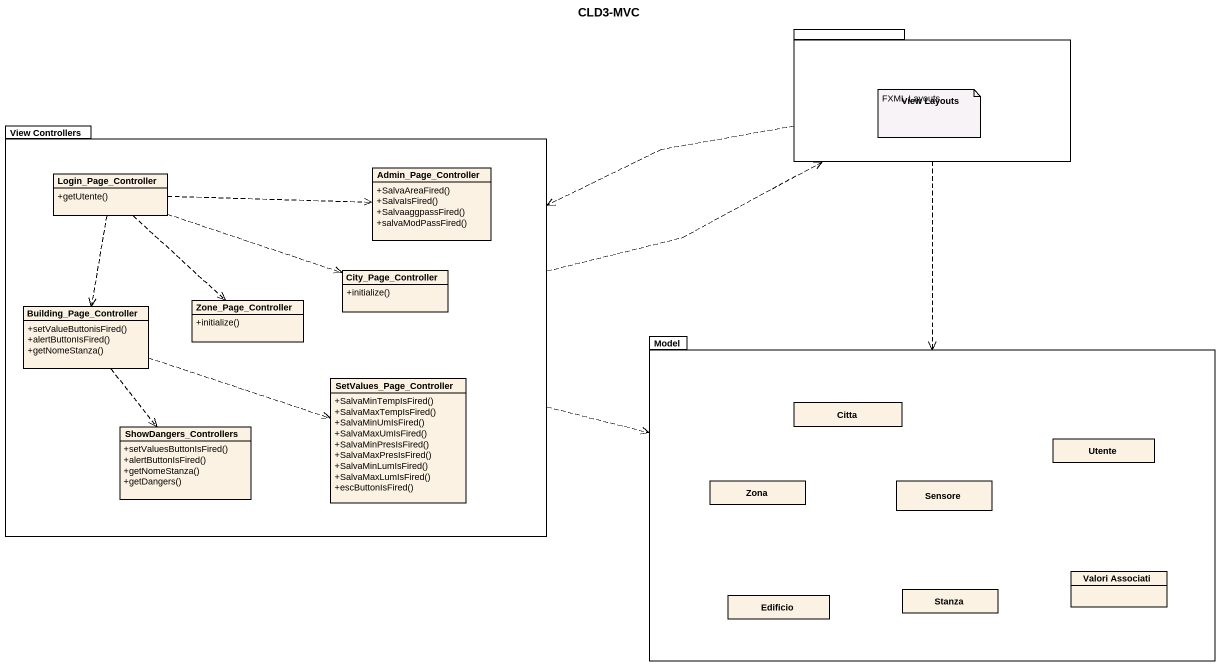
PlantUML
@startuml
title CLD3-MVC
hide circle
hide empty members
skinparam classAttributeIconSize 0
package "View Layouts" as View_Layouts {
}
package "View Controllers" as View_Controllers {
  class Login_Page_Controller {
    +getUtente()
  }
  class Admin_Page_Controller {
    +SalvaAreaFired()
    +SalvaIsFired()
    +SalvaaggpassFired()
    +salvaModPassFired()
  }
  class Building_Page_Controller {
    +setValueButtonisFired()
    +alertButtonIsFired()
    +getNomeStanza()
  }
  class Zone_Page_Controller {
    +initialize()
  }
  class City_Page_Controller {
    +initialize()
  }
  class SetValues_Page_Controller {
    +SalvaMinTempIsFired()
    +SalvaMaxTempIsFired()
    +SalvaMinUmIsFired()
    +SalvaMaxUmIsFired()
    +SalvaMinPresIsFired()
    +SalvaMaxPresIsFired()
    +SalvaMinLumIsFired()
    +SalvaMaxLumIsFired()
    +escButtonIsFired()
  }
  class ShowDangers_Controllers {
    +setValuesButtonIsFired()
    +alertButtonIsFired()
    +getNomeStanza()
    +getDangers()
  }
}
package Model {
  class Citta
  class Utente
  class Zona
  class Sensore
  class "Valori Associati" as Valori_Associati
  class Edificio
  class Stanza
}
View_Layouts .left.> View_Controllers
View_Layouts ..> Model
View_Controllers .right.> View_Layouts
View_Controllers .right.> Model
Login_Page_Controller .right.> Admin_Page_Controller
Login_Page_Controller ..> Building_Page_Controller
Login_Page_Controller ..> Zone_Page_Controller
Login_Page_Controller .right.> City_Page_Controller
Building_Page_Controller .right.> SetValues_Page_Controller
Building_Page_Controller ..> ShowDangers_Controllers
note as N1
  FXML Layouts
end note
@enduml
